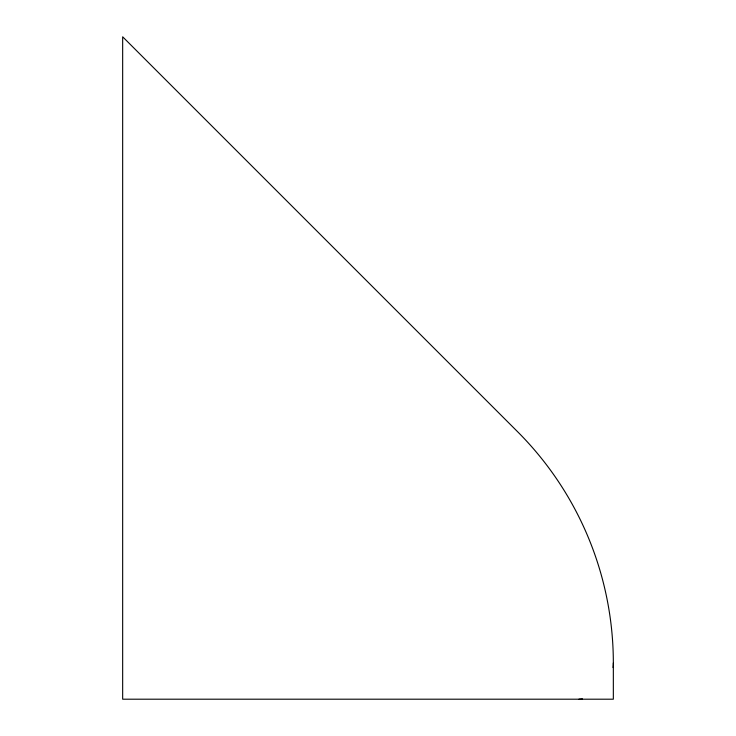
<?xml version="1.0" encoding="UTF-8"?>
<svg xmlns="http://www.w3.org/2000/svg" width="736" height="736" viewBox="0 0 736 736"><rect width="100%" height="100%" fill="white"/><g stroke="black" fill="none" stroke-linecap="round" stroke-linejoin="round"><path stroke-width="1.1" d="M613.336 662.989L613.336 699.2L122.664 699.2L122.664 36.8L517.509 431.636A327.17 327.17 0 0 1 613.336 662.989A36.266 36.266 0 0 1 613.042 667.561M582.406 698.86A36.266 36.266 0 0 1 578.984 699.2"/></g></svg>
